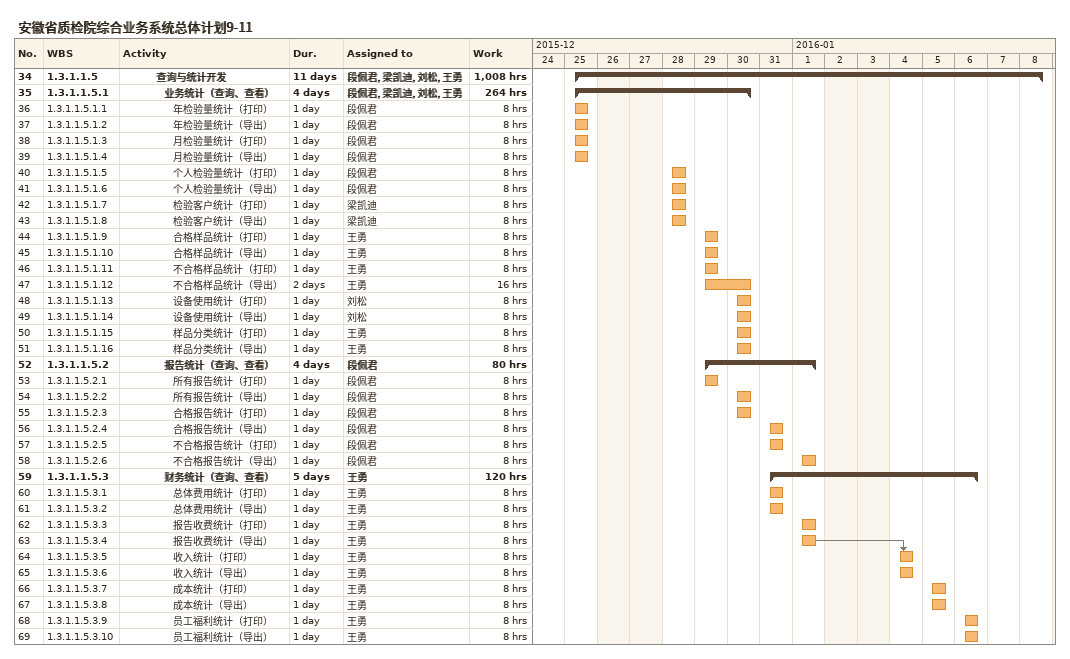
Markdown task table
安徽省质检院综合业务系统总体计划9-11

| ID | WBS | Task | Duration | Start | Finish | Predecessors | Resources | Work (h) |
|---|---|---|---|---|---|---|---|---|
| 34 | 1.3.1.1.5 | **查询与统计开发** | 11d | 2015-12-25 | 2016-01-08 |  | 段佩君, 梁凯迪, 刘松, 王勇 | 1008 |
| 35 | 1.3.1.1.5.1 | **业务统计（查询、查看）** | 4d | 2015-12-25 | 2015-12-30 |  | 段佩君, 梁凯迪, 刘松, 王勇 | 264 |
| 36 | 1.3.1.1.5.1.1 | 年检验量统计（打印） | 1d | 2015-12-25 | 2015-12-25 |  | 段佩君 | 8 |
| 37 | 1.3.1.1.5.1.2 | 年检验量统计（导出） | 1d | 2015-12-25 | 2015-12-25 |  | 段佩君 | 8 |
| 38 | 1.3.1.1.5.1.3 | 月检验量统计（打印） | 1d | 2015-12-25 | 2015-12-25 |  | 段佩君 | 8 |
| 39 | 1.3.1.1.5.1.4 | 月检验量统计（导出） | 1d | 2015-12-25 | 2015-12-25 |  | 段佩君 | 8 |
| 40 | 1.3.1.1.5.1.5 | 个人检验量统计（打印） | 1d | 2015-12-28 | 2015-12-28 |  | 段佩君 | 8 |
| 41 | 1.3.1.1.5.1.6 | 个人检验量统计（导出） | 1d | 2015-12-28 | 2015-12-28 |  | 段佩君 | 8 |
| 42 | 1.3.1.1.5.1.7 | 检验客户统计（打印） | 1d | 2015-12-28 | 2015-12-28 |  | 梁凯迪 | 8 |
| 43 | 1.3.1.1.5.1.8 | 检验客户统计（导出） | 1d | 2015-12-28 | 2015-12-28 |  | 梁凯迪 | 8 |
| 44 | 1.3.1.1.5.1.9 | 合格样品统计（打印） | 1d | 2015-12-29 | 2015-12-29 |  | 王勇 | 8 |
| 45 | 1.3.1.1.5.1.10 | 合格样品统计（导出） | 1d | 2015-12-29 | 2015-12-29 |  | 王勇 | 8 |
| 46 | 1.3.1.1.5.1.11 | 不合格样品统计（打印） | 1d | 2015-12-29 | 2015-12-29 |  | 王勇 | 8 |
| 47 | 1.3.1.1.5.1.12 | 不合格样品统计（导出） | 2d | 2015-12-29 | 2015-12-30 |  | 王勇 | 16 |
| 48 | 1.3.1.1.5.1.13 | 设备使用统计（打印） | 1d | 2015-12-30 | 2015-12-30 |  | 刘松 | 8 |
| 49 | 1.3.1.1.5.1.14 | 设备使用统计（导出） | 1d | 2015-12-30 | 2015-12-30 |  | 刘松 | 8 |
| 50 | 1.3.1.1.5.1.15 | 样品分类统计（打印） | 1d | 2015-12-30 | 2015-12-30 |  | 王勇 | 8 |
| 51 | 1.3.1.1.5.1.16 | 样品分类统计（导出） | 1d | 2015-12-30 | 2015-12-30 |  | 王勇 | 8 |
| 52 | 1.3.1.1.5.2 | **报告统计（查询、查看）** | 4d | 2015-12-29 | 2016-01-01 |  | 段佩君 | 80 |
| 53 | 1.3.1.1.5.2.1 | 所有报告统计（打印） | 1d | 2015-12-29 | 2015-12-29 |  | 段佩君 | 8 |
| 54 | 1.3.1.1.5.2.2 | 所有报告统计（导出） | 1d | 2015-12-30 | 2015-12-30 |  | 段佩君 | 8 |
| 55 | 1.3.1.1.5.2.3 | 合格报告统计（打印） | 1d | 2015-12-30 | 2015-12-30 |  | 段佩君 | 8 |
| 56 | 1.3.1.1.5.2.4 | 合格报告统计（导出） | 1d | 2015-12-31 | 2015-12-31 |  | 段佩君 | 8 |
| 57 | 1.3.1.1.5.2.5 | 不合格报告统计（打印） | 1d | 2015-12-31 | 2015-12-31 |  | 段佩君 | 8 |
| 58 | 1.3.1.1.5.2.6 | 不合格报告统计（导出） | 1d | 2016-01-01 | 2016-01-01 |  | 段佩君 | 8 |
| 59 | 1.3.1.1.5.3 | **财务统计（查询、查看）** | 5d | 2015-12-31 | 2016-01-06 |  | 王勇 | 120 |
| 60 | 1.3.1.1.5.3.1 | 总体费用统计（打印） | 1d | 2015-12-31 | 2015-12-31 |  | 王勇 | 8 |
| 61 | 1.3.1.1.5.3.2 | 总体费用统计（导出） | 1d | 2015-12-31 | 2015-12-31 |  | 王勇 | 8 |
| 62 | 1.3.1.1.5.3.3 | 报告收费统计（打印） | 1d | 2016-01-01 | 2016-01-01 |  | 王勇 | 8 |
| 63 | 1.3.1.1.5.3.4 | 报告收费统计（导出） | 1d | 2016-01-01 | 2016-01-01 |  | 王勇 | 8 |
| 64 | 1.3.1.1.5.3.5 | 收入统计（打印） | 1d | 2016-01-04 | 2016-01-04 | 63 | 王勇 | 8 |
| 65 | 1.3.1.1.5.3.6 | 收入统计（导出） | 1d | 2016-01-04 | 2016-01-04 |  | 王勇 | 8 |
| 66 | 1.3.1.1.5.3.7 | 成本统计（打印） | 1d | 2016-01-05 | 2016-01-05 |  | 王勇 | 8 |
| 67 | 1.3.1.1.5.3.8 | 成本统计（导出） | 1d | 2016-01-05 | 2016-01-05 |  | 王勇 | 8 |
| 68 | 1.3.1.1.5.3.9 | 员工福利统计（打印） | 1d | 2016-01-06 | 2016-01-06 |  | 王勇 | 8 |
| 69 | 1.3.1.1.5.3.10 | 员工福利统计（导出） | 1d | 2016-01-06 | 2016-01-06 |  | 王勇 | 8 |
